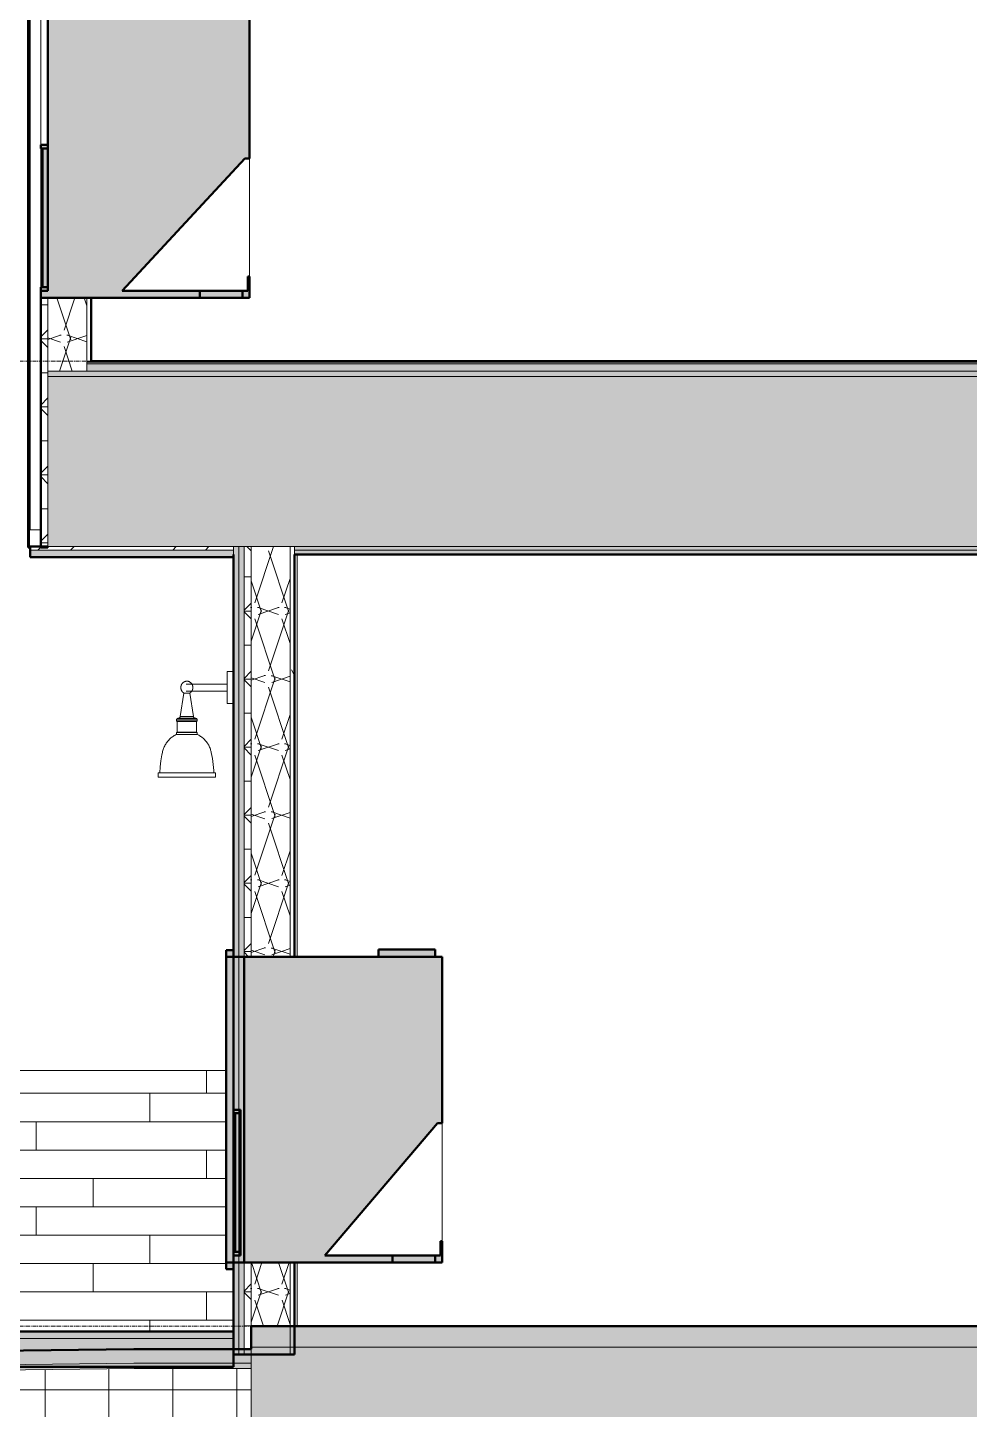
# Model space of a CAD drawing. Header units: inches. Extents: x 9661 to 15313, y -337 to 660.
# Drawn here: x 9980.1 to 10112.8, y -11.7 to 183 of the extents above; entities that cross this region are included whole.
import ezdxf

# ---------------------------------------------------------------- set-up
doc = ezdxf.new("R2010")
doc.units = ezdxf.units.IN
doc.header["$MEASUREMENT"] = 0
doc.linetypes.add('Grid Line 1_2_', pattern=[0.875, 0.5, -0.125, 0.125, -0.125])
for name, color, linetype, lineweight in [('0-1', 7, 'Continuous', 5), ('A-CLNG', 13, 'Continuous', 13), ('A-CLNG-2', 254, 'Continuous', 13), ('A-CLNG-3', 13, 'Continuous', 50), ('A-CLNG-PATT-1', 13, 'Continuous', 9), ('A-FLOR-2', 8, 'Continuous', 5), ('A-FLOR-3', 251, 'Continuous', 5), ('A-FLOR-5', 192, 'Continuous', 50), ('A-FLOR-LEVL-1', 51, 'Grid Line 1_2_', 9), ('A-FLOR-MCUT', 51, 'Continuous', 13), ('A-FLOR-PATT-1', 8, 'Continuous', 9), ('A-GENM-1', 55, 'Continuous', 9), ('A-GENM-3', 253, 'Continuous', 9), ('A-GENM-4', 5, 'Continuous', 50), ('A-GENM-5', 90, 'Continuous', 9), ('A-GENM-6', 9, 'Continuous', 9), ('A-GLAZ-1', 135, 'Continuous', 13), ('A-GLAZ-2', 151, 'Continuous', 9), ('A-GLAZ-3', 151, 'Continuous', 50), ('A-WALL', 113, 'Continuous', 13), ('A-WALL-2', 135, 'Continuous', 13), ('A-WALL-4', 8, 'Continuous', 5), ('A-WALL-5', 254, 'Continuous', 13), ('A-WALL-8', 113, 'Continuous', 50), ('A-WALL-PATT-4', 55, 'Continuous', 9), ('A-WALL-PATT-5', 111, 'Continuous', 9), ('E-LITE-EQPM-1', 55, 'Continuous', 9), ('I-WALL-2', 135, 'Continuous', 13)]:
    doc.layers.add(name, color=color, linetype=linetype, lineweight=lineweight)
pattern_1 = [(0, (11008.554, 72), (30.72, 7.68), [1.267, -21.773, 1.267, -21.773, -122.88]), (0, (11008.554, 72), (30.72, 7.68), [-46.08, 1.267, -44.813, 1.267, -21.773, -53.76]), (0, (11008.554, 72), (30.72, 7.68), [-115.2, 1.267, -14.093, 1.267, -37.133]), (120, (11020.074, 75.84), (-22.011075, 22.7643), [1.267, -21.773, 1.267, -21.773, -122.88]), (120, (11020.074, 75.84), (-22.011075, 22.7643), [-46.08, 1.267, -44.813, 1.267, -21.773, -53.76]), (120, (11020.074, 75.84), (-22.011075, 22.7643), [-115.2, 1.267, -14.093, 1.267, -37.133]), (240, (11023.914, 91.2), (-8.708925, -30.4443), [1.267, -21.773, 1.267, -21.773, -122.88]), (240, (11023.914, 91.2), (-8.708925, -30.4443), [-46.08, 1.267, -44.813, 1.267, -21.773, -53.76]), (240, (11023.914, 91.2), (-8.708925, -30.4443), [-115.2, 1.267, -14.093, 1.267, -37.133])]
pattern_2 = [(0, (11008.554, 72), (15.36, 3.84), [1.267, -10.253, 1.267, -10.253, -61.44]), (0, (11008.554, 72), (15.36, 3.84), [-23.04, 1.267, -21.773, 1.267, -10.253, -26.88]), (0, (11008.554, 72), (15.36, 3.84), [-57.6, 1.267, -6.413, 1.267, -17.933]), (120, (11014.314, 73.92), (-11.005538, 11.38215), [1.267, -10.253, 1.267, -10.253, -61.44]), (120, (11014.314, 73.92), (-11.005538, 11.38215), [-23.04, 1.267, -21.773, 1.267, -10.253, -26.88]), (120, (11014.314, 73.92), (-11.005538, 11.38215), [-57.6, 1.267, -6.413, 1.267, -17.933]), (240, (11016.234, 81.6), (-4.354462, -15.22215), [1.267, -10.253, 1.267, -10.253, -61.44]), (240, (11016.234, 81.6), (-4.354462, -15.22215), [-23.04, 1.267, -21.773, 1.267, -10.253, -26.88]), (240, (11016.234, 81.6), (-4.354462, -15.22215), [-57.6, 1.267, -6.413, 1.267, -17.933])]
pattern_3 = [(0, (11008.554, 72), (0, 4.798), []), (315, (11008.554, 72), (4.798427, 0), [6.786, -6.786]), (45, (11008.554, 72), (4.798427, 0), [6.786, -6.786])]
pattern_4 = [(161.57, (11009.034, 72.48), (-3.8399538, -1.54e-05), [0, -27.322, 3.034, 0]), (18.43, (11008.074, 72.48), (-3.8399538, 1.54e-05), [0, -27.322, 3.034, 0]), (108.43, (11009.034, 72.48), (1.919622, -9.6005246), [9.106, -21.25]), (71.57, (11008.074, 72.48), (1.919622, 9.6005246), [9.106, -21.25])]

# ---------------------------------------------------------------- blocks, each defined once
blk = doc.blocks.new('CTR - 1st Phase - Common Walls_rvt-1-BUILDING SECTION - EAST_WEST - LOOKING SOUTH2')
at = {"layer": 'I-WALL-2'}
for p, q in [((10018.09, 108.75), (10018.09, 52.06)), ((10018.09, 8.94), (10018.09, 0))]:
    blk.add_line(p, q, dxfattribs=at)
blk = doc.blocks.new('Perforated Panel at Magic-Pak - hvac panel - 2nd floor-2505078-BUILDING SECTION - EAST_WEST - LOOKING SOUTH2')
at = {"layer": 'A-GLAZ-2'}
h = blk.add_hatch(dxfattribs=at)
h.set_pattern_fill('FP_8', color=256, style=0, pattern_type=2)
h.set_pattern_definition([(135, (11008.554, 72), (-4.24264, -4.24264), [])])
h.paths.add_polyline_path([(9980.19, 109.75), (9980.25, 109.75), (9980.25, 229.75), (9980.19, 229.72), (9980.19, 109.87)], flags=0)
at = {"layer": 'A-GLAZ-3'}
for p, q in [((9980.19, 229.75), (9980.19, 109.75)), ((9980.25, 229.75), (9980.19, 229.75)), ((9980.25, 109.75), (9980.25, 229.75)), ((9980.19, 109.75), (9980.25, 109.75))]:
    blk.add_line(p, q, dxfattribs=at)
blk = doc.blocks.new('VISA-OW2400-02-SASS - OW2400-L30K-MVOLT-2031435-BUILDING SECTION - EAST_WEST - LOOKING SOUTH2')
at = {"layer": 'E-LITE-EQPM-1'}
for p, q in [((10009.02, 92.25), (10008.22, 92.25)), ((10008.22, 90), (10008.22, 92.25)), ((10009.02, 92.25), (10009.02, 90)), ((10008.22, 90.5), (10002.46, 90.5)), ((10008.22, 87.75), (10008.22, 90)), ((10009.02, 90), (10009.02, 87.75)), ((10002.11, 89.22), (10001.59, 85.93)), ((10002.96, 89.22), (10002.11, 89.22)), ((10002.46, 89.5), (10008.22, 89.5)), ((10003.48, 85.93), (10002.96, 89.22)), ((10008.22, 87.75), (10009.02, 87.75)), ((10003.48, 85.93), (10001.59, 85.93)), ((10001.08, 85.54), (10001.08, 85.29)), ((10003.98, 85.54), (10001.08, 85.54)), ((10001.08, 85.29), (10001.15, 85.22)), ((10003.98, 85.29), (10001.08, 85.29)), ((10001.15, 85.22), (10001.15, 83.72)), ((10003.91, 85.22), (10001.15, 85.22)), ((10001.36, 85.7), (10001.59, 85.7)), ((10003.7, 85.7), (10001.36, 85.7)), ((10003.36, 85.7), (10003.7, 85.7)), ((10003.91, 85.22), (10003.98, 85.29)), ((10003.91, 83.72), (10003.91, 85.22)), ((10003.98, 85.29), (10003.98, 85.54)), ((10001.15, 83.72), (10001.08, 83.66)), ((10001.08, 83.66), (10001.08, 83.41)), ((10003.98, 83.66), (10001.08, 83.66)), ((10003.98, 83.41), (10001.08, 83.41)), ((10003.91, 83.72), (10001.15, 83.72)), ((10003.98, 83.66), (10003.91, 83.72)), ((10003.98, 83.41), (10003.98, 83.66)), ((9998.48, 77.98), (9998.48, 77.38)), ((9998.48, 77.98), (10006.59, 77.98)), ((10006.59, 77.38), (10006.59, 77.98)), ((10006.59, 77.38), (9998.48, 77.38))]:
    blk.add_line(p, q, dxfattribs=at)
at = {"layer": 'E-LITE-EQPM-1', "flags": 128}
for points in [[(10002.11, 89.22), (10002.08, 89.24), (10002.05, 89.26), (10002.02, 89.29), (10001.99, 89.31), (10001.96, 89.34), (10001.94, 89.36), (10001.91, 89.39), (10001.89, 89.42), (10001.87, 89.45), (10001.85, 89.48), (10001.82, 89.51), (10001.81, 89.54), (10001.79, 89.57), (10001.77, 89.6), (10001.76, 89.64), (10001.74, 89.67), (10001.73, 89.71), (10001.72, 89.74), (10001.71, 89.78), (10001.7, 89.81), (10001.69, 89.85), (10001.69, 89.89), (10001.68, 89.92), (10001.68, 89.96), (10001.68, 90), (10001.68, 90.03), (10001.68, 90.07), (10001.69, 90.11), (10001.69, 90.14), (10001.7, 90.18), (10001.71, 90.22), (10001.72, 90.25), (10001.73, 90.29), (10001.74, 90.32), (10001.75, 90.36), (10001.77, 90.39), (10001.78, 90.42), (10001.8, 90.46), (10001.82, 90.49), (10001.84, 90.52), (10001.86, 90.55), (10001.88, 90.58), (10001.91, 90.61), (10001.93, 90.63), (10001.96, 90.66), (10001.98, 90.68), (10002.01, 90.71), (10002.04, 90.73), (10002.07, 90.75), (10002.1, 90.77), (10002.13, 90.79), (10002.16, 90.81), (10002.2, 90.83), (10002.23, 90.84), (10002.26, 90.86), (10002.3, 90.87), (10002.33, 90.88), (10002.37, 90.89), (10002.41, 90.9), (10002.44, 90.91), (10002.48, 90.91), (10002.51, 90.92), (10002.53, 90.92)], [(10002.53, 90.92), (10002.57, 90.92), (10002.61, 90.91), (10002.64, 90.91), (10002.68, 90.9), (10002.71, 90.89), (10002.75, 90.88), (10002.78, 90.87), (10002.82, 90.85), (10002.85, 90.84), (10002.89, 90.82), (10002.92, 90.8), (10002.95, 90.78), (10002.98, 90.76), (10003.01, 90.74), (10003.04, 90.72), (10003.07, 90.7), (10003.1, 90.67), (10003.12, 90.65), (10003.15, 90.62), (10003.17, 90.59), (10003.19, 90.56), (10003.22, 90.53), (10003.24, 90.5), (10003.26, 90.47), (10003.27, 90.44), (10003.29, 90.41), (10003.31, 90.37), (10003.32, 90.34), (10003.33, 90.3), (10003.34, 90.27), (10003.35, 90.23), (10003.36, 90.2), (10003.37, 90.16), (10003.38, 90.12), (10003.38, 90.09), (10003.38, 90.05), (10003.38, 90.01), (10003.38, 89.98), (10003.38, 89.94), (10003.38, 89.9), (10003.37, 89.87), (10003.37, 89.83), (10003.36, 89.79), (10003.35, 89.76), (10003.34, 89.72), (10003.33, 89.69), (10003.32, 89.65), (10003.3, 89.62), (10003.29, 89.59), (10003.27, 89.55), (10003.25, 89.52), (10003.23, 89.49), (10003.21, 89.46), (10003.19, 89.43), (10003.16, 89.4), (10003.14, 89.38)], [(10003.14, 89.38), (10003.11, 89.35), (10003.09, 89.32), (10003.06, 89.3), (10003.03, 89.28), (10003, 89.25), (10002.97, 89.23), (10002.96, 89.22)], [(10001.36, 85.7), (10001.37, 85.7), (10001.38, 85.7), (10001.39, 85.7), (10001.4, 85.71), (10001.41, 85.71), (10001.42, 85.71), (10001.42, 85.71), (10001.43, 85.71), (10001.44, 85.72), (10001.45, 85.72), (10001.46, 85.72), (10001.47, 85.73), (10001.47, 85.73), (10001.48, 85.74), (10001.49, 85.74), (10001.5, 85.75), (10001.5, 85.75), (10001.51, 85.76), (10001.52, 85.76), (10001.52, 85.77), (10001.53, 85.78), (10001.54, 85.78), (10001.54, 85.79), (10001.55, 85.8), (10001.55, 85.81), (10001.56, 85.81), (10001.56, 85.82), (10001.56, 85.83), (10001.57, 85.84), (10001.57, 85.85), (10001.58, 85.85), (10001.58, 85.86), (10001.58, 85.87), (10001.58, 85.88), (10001.58, 85.89), (10001.59, 85.9), (10001.59, 85.91), (10001.59, 85.92), (10001.59, 85.93), (10001.59, 85.93)], [(10003.48, 85.93), (10003.48, 85.92), (10003.48, 85.91), (10003.48, 85.9), (10003.48, 85.89), (10003.48, 85.88), (10003.48, 85.87), (10003.49, 85.87), (10003.49, 85.86), (10003.49, 85.85), (10003.5, 85.84), (10003.5, 85.83), (10003.5, 85.82), (10003.51, 85.82), (10003.51, 85.81), (10003.52, 85.8), (10003.52, 85.79), (10003.53, 85.79), (10003.53, 85.78), (10003.54, 85.77), (10003.55, 85.77), (10003.55, 85.76), (10003.56, 85.75), (10003.57, 85.75), (10003.57, 85.74), (10003.58, 85.74), (10003.59, 85.73), (10003.6, 85.73), (10003.61, 85.72), (10003.61, 85.72), (10003.62, 85.72), (10003.63, 85.71), (10003.64, 85.71), (10003.65, 85.71), (10003.66, 85.71), (10003.66, 85.71), (10003.67, 85.7), (10003.68, 85.7), (10003.69, 85.7), (10003.7, 85.7), (10003.7, 85.7)], [(10001.08, 85.54), (10001.1, 85.56), (10001.11, 85.57), (10001.12, 85.58), (10001.13, 85.59), (10001.15, 85.61), (10001.16, 85.62), (10001.18, 85.63), (10001.19, 85.64), (10001.21, 85.65), (10001.22, 85.66), (10001.24, 85.66), (10001.26, 85.67), (10001.27, 85.68), (10001.29, 85.68), (10001.31, 85.69), (10001.32, 85.69), (10001.34, 85.7), (10001.36, 85.7), (10001.36, 85.7)], [(10003.7, 85.7), (10003.72, 85.7), (10003.74, 85.69), (10003.76, 85.69), (10003.77, 85.68), (10003.79, 85.68), (10003.81, 85.67), (10003.82, 85.66), (10003.84, 85.66), (10003.86, 85.65), (10003.87, 85.64), (10003.89, 85.63), (10003.9, 85.62), (10003.92, 85.61), (10003.93, 85.59), (10003.94, 85.58), (10003.96, 85.57), (10003.97, 85.56), (10003.98, 85.54), (10003.98, 85.54)], [(9999.08, 80.85), (9999.11, 80.99), (9999.15, 81.12), (9999.19, 81.26), (9999.24, 81.4), (9999.29, 81.53), (9999.35, 81.66), (9999.41, 81.79), (9999.47, 81.91), (9999.55, 82.04), (9999.62, 82.16), (9999.71, 82.28), (9999.79, 82.39), (9999.88, 82.5), (9999.98, 82.61), (10000.08, 82.71), (10000.18, 82.81), (10000.29, 82.9), (10000.4, 82.99), (10000.52, 83.08), (10000.64, 83.16), (10000.76, 83.23), (10000.88, 83.3), (10001.01, 83.37), (10001.08, 83.41)], [(10003.98, 83.41), (10004.11, 83.34), (10004.24, 83.28), (10004.36, 83.2), (10004.48, 83.12), (10004.6, 83.04), (10004.71, 82.95), (10004.82, 82.86), (10004.92, 82.77), (10005.03, 82.67), (10005.12, 82.56), (10005.22, 82.45), (10005.31, 82.34), (10005.39, 82.23), (10005.47, 82.11), (10005.55, 81.99), (10005.62, 81.86), (10005.68, 81.74), (10005.74, 81.61), (10005.8, 81.47), (10005.85, 81.34), (10005.89, 81.2), (10005.93, 81.07), (10005.97, 80.93), (10005.98, 80.85)], [(9998.73, 77.98), (9998.79, 78.83), (9998.89, 79.68), (9999.02, 80.52), (9999.08, 80.85)], [(10005.98, 80.85), (10006.13, 80), (10006.24, 79.16), (10006.32, 78.3), (10006.34, 77.98)]]:
    blk.add_lwpolyline(points, dxfattribs=at)
blk = doc.blocks.new('V-Series_EWC4_SPVU_RFA_2015 - 2ND AND 3RD FLOOR-2226480-BUILDING SECTION - EAST_WEST - LOOKING SOUTH2')
at = {"layer": 'A-GENM-3'}
for points in [[(10010.38, 188.06), (10010.38, 189.06), (10002.38, 189.06), (10002.38, 188.06)], [(9992.38, 144.94), (10011.38, 144.94), (10011.38, 147.94), (10011.13, 147.94), (10011.13, 145.94), (9993.4, 145.94), (10010.72, 164.6), (10011.38, 164.6), (10011.38, 188.06), (9981.94, 188.06), (9981.94, 187.56), (9982.94, 187.56), (9982.94, 145.94), (9981.94, 145.94), (9981.94, 144.94), (9989.06, 144.94)], [(9982.19, 146.44), (9982.94, 146.44), (9982.94, 166), (9982.19, 166), (9982.19, 149.73)]]:
    blk.add_hatch(color=256, dxfattribs=at).paths.add_polyline_path(points, flags=0)
h = blk.add_hatch(color=256, dxfattribs=at)
h.paths.add_polyline_path([(9981.94, 145.94), (9982.94, 145.94), (9982.93, 146.44), (9981.94, 146.44)], flags=0)
h.paths.add_polyline_path([(9982.19, 166), (9982.94, 166), (9982.94, 166.5), (9981.94, 166.5), (9981.94, 166)], flags=0)
at = {"layer": 'A-GENM-1'}
for p, q in [((9981.94, 166.5), (9981.94, 187.56)), ((9981.94, 146.44), (9981.94, 166)), ((10011.38, 164.6), (10011.38, 147.94))]:
    blk.add_line(p, q, dxfattribs=at)
at = {"layer": 'A-GENM-4'}
for p, q in [((10010.38, 189.06), (10002.38, 189.06)), ((10002.38, 189.06), (10002.38, 188.06)), ((10010.38, 188.06), (10010.38, 189.06)), ((9981.94, 188.06), (9981.94, 187.56)), ((10011.38, 188.06), (9981.94, 188.06)), ((9981.94, 187.56), (9982.94, 187.56)), ((9982.94, 187.56), (9982.94, 145.94)), ((10002.38, 188.06), (10010.38, 188.06)), ((10011.38, 164.6), (10011.38, 188.06)), ((9982.94, 166.5), (9981.94, 166.5)), ((9981.94, 166.5), (9981.94, 166)), ((9981.94, 166), (9982.94, 166)), ((9982.94, 166), (9982.19, 166)), ((9982.19, 166), (9982.19, 146.44)), ((9982.94, 166), (9982.94, 166.5)), ((9982.94, 146.44), (9982.94, 166)), ((9993.4, 145.94), (10010.72, 164.6)), ((10010.72, 164.6), (10011.38, 164.6)), ((9982.94, 146.44), (9981.94, 146.44)), ((9981.94, 146.44), (9981.94, 145.94)), ((9982.19, 146.44), (9982.94, 146.44)), ((9982.94, 145.94), (9982.94, 146.44)), ((10011.38, 147.94), (10011.13, 147.94)), ((10011.13, 147.94), (10011.13, 145.94)), ((10011.38, 144.94), (10011.38, 147.94)), ((9981.94, 145.94), (9982.94, 145.94)), ((9982.94, 145.94), (9981.94, 145.94)), ((9981.94, 145.94), (9981.94, 144.94)), ((9981.94, 144.94), (10011.38, 144.94)), ((10011.13, 145.94), (9993.4, 145.94)), ((10010.38, 145.94), (10004.38, 145.94)), ((10004.38, 145.94), (10004.38, 144.94)), ((10004.38, 144.94), (10010.38, 144.94)), ((10010.38, 144.94), (10010.38, 145.94))]:
    blk.add_line(p, q, dxfattribs=at)
blk = doc.blocks.new('V-Series_EWC4_SPVU_RFA_2015 - 1ST FLOOR-V32-BUILDING SECTION - EAST_WEST - LOOKING SOUTH2')
at = {"layer": 'A-GENM-3'}
for points in [[(10037.53, 52.06), (10037.53, 53.06), (10029.53, 53.06), (10029.53, 52.06), (10035.43, 52.06)], [(10038.53, 8.94), (10038.53, 11.94), (10038.28, 11.94), (10038.28, 9.94), (10021.98, 9.94), (10037.87, 28.6), (10038.53, 28.6), (10038.53, 52.06), (10009.09, 52.06), (10010.09, 30.5), (10010.09, 9.94), (10010.59, 9.94), (10010.59, 8.94), (10038.28, 8.94)]]:
    blk.add_hatch(color=256, dxfattribs=at).paths.add_polyline_path(points, flags=0)
at = {"layer": 'A-GENM-5'}
blk.add_hatch(color=256, dxfattribs=at).paths.add_polyline_path([(10008.09, 8.94), (10009.09, 8.94), (10009.09, 52.06), (10008.09, 52.06), (10008.09, 16.59)], flags=0)
at = {"layer": 'A-GENM-6'}
h = blk.add_hatch(color=256, dxfattribs=at)
h.paths.add_polyline_path([(10009.09, 8), (10009.09, 8.94), (10008.09, 8.94), (10008.09, 8), (10008.15, 8)], flags=0)
h.paths.add_polyline_path([(10008.09, 52.06), (10009.09, 52.06), (10009.05, 53), (10008.09, 53)], flags=0)
at = {"layer": 'A-GENM-1'}
blk.add_line((10038.53, 28.6), (10038.53, 11.94), dxfattribs=at)
at = {"layer": 'A-GENM-4'}
for p, q in [((10008.09, 53), (10008.09, 52.06)), ((10009.09, 53), (10008.09, 53)), ((10009.09, 52.06), (10009.09, 53)), ((10037.53, 53.06), (10029.53, 53.06)), ((10029.53, 53.06), (10029.53, 52.06)), ((10037.53, 52.06), (10037.53, 53.06)), ((10008.09, 52.06), (10008.09, 8.94)), ((10009.09, 52.06), (10008.09, 52.06)), ((10008.09, 52.06), (10009.09, 52.06)), ((10009.09, 8.94), (10009.09, 52.06)), ((10009.09, 52.06), (10009.09, 30.5)), ((10038.53, 52.06), (10009.09, 52.06)), ((10029.53, 52.06), (10037.53, 52.06)), ((10038.53, 28.6), (10038.53, 52.06)), ((10010.09, 30.5), (10009.09, 30.5)), ((10009.09, 30.5), (10009.09, 30)), ((10009.09, 30.5), (10010.09, 30.5)), ((10009.09, 30), (10010.09, 30)), ((10010.09, 30), (10009.34, 30)), ((10009.34, 30), (10009.34, 10.44)), ((10010.09, 30), (10010.09, 30.5)), ((10010.09, 30.5), (10010.09, 9.94)), ((10010.09, 10.44), (10010.09, 30)), ((10021.98, 9.94), (10037.87, 28.6)), ((10037.87, 28.6), (10038.53, 28.6)), ((10038.53, 11.94), (10038.28, 11.94)), ((10038.28, 11.94), (10038.28, 9.94)), ((10038.53, 8.94), (10038.53, 11.94)), ((10010.09, 10.44), (10009.09, 10.44)), ((10009.09, 10.44), (10009.09, 9.94)), ((10009.09, 9.94), (10010.09, 9.94)), ((10010.09, 9.94), (10009.09, 9.94)), ((10009.09, 9.94), (10009.09, 8.94)), ((10009.34, 10.44), (10010.09, 10.44)), ((10010.09, 9.94), (10010.09, 10.44)), ((10038.28, 9.94), (10021.98, 9.94)), ((10037.53, 9.94), (10031.53, 9.94)), ((10031.53, 9.94), (10031.53, 8.94)), ((10037.53, 8.94), (10037.53, 9.94)), ((10008.09, 8.94), (10009.09, 8.94)), ((10008.09, 8.94), (10008.09, 8)), ((10009.09, 8.94), (10008.09, 8.94)), ((10008.09, 8), (10009.09, 8)), ((10009.09, 8), (10009.09, 8.94)), ((10009.09, 8.94), (10038.53, 8.94)), ((10031.53, 8.94), (10037.53, 8.94))]:
    blk.add_line(p, q, dxfattribs=at)

msp = doc.modelspace()

# ---------------------------------------------------------------- hatches: boundary and pattern name
at = {"layer": 'A-CLNG-2'}
h = msp.add_hatch(color=256, dxfattribs=at)
h.paths.add_polyline_path([(12115.84, 108.37), (12118.34, 108.37), (12118.34, 109.37), (12089.69, 109.37), (12089.69, 108.37), (12112.92, 108.37)], flags=0)
h.paths.add_polyline_path([(10009.09, 108.37), (10009.09, 109.37), (9980.44, 109.37), (9980.44, 108.37), (9992.38, 108.37)], flags=0)
h.paths.add_polyline_path([(11250.14, 108.37), (11276.29, 108.37), (11276.29, 109.37), (11247.64, 109.37), (11247.64, 108.37), (11248.1, 108.37)], flags=0)
h.paths.add_polyline_path([(10822.49, 108.37), (10851.14, 108.37), (10851.14, 109.37), (10822.49, 109.37), (10822.49, 108.75)], flags=0)
at = {"layer": 'A-CLNG-PATT-1'}
h = msp.add_hatch(dxfattribs=at)
h.set_pattern_fill('FP_25', color=256, style=0, pattern_type=2)
h.set_pattern_definition([(45, (11008.554, 72), (-9.50352, 9.50352), []), (45, (11008.554, 86.4), (-9.50352, 9.50352), [])])
h.paths.add_polyline_path([(12102.16, 109.37), (12118.34, 109.37), (12118.33, 109.87), (12116.84, 109.87), (12116.81, 109.75), (12115.84, 109.87), (12089.69, 109.87), (12089.69, 109.37)], flags=0)
h.paths.add_polyline_path([(11248.22, 109.37), (11276.29, 109.37), (11276.29, 109.87), (11250.14, 109.87), (11249.14, 109.75), (11249.14, 109.87), (11247.64, 109.87), (11247.64, 109.37)], flags=0)
h.paths.add_polyline_path([(10831.98, 109.37), (10851.14, 109.37), (10851.13, 109.87), (10822.49, 109.87), (10822.49, 109.37)], flags=0)
h.paths.add_polyline_path([(9992.38, 109.37), (10009.09, 109.37), (10009.09, 109.87), (9982.94, 109.87), (9981.94, 109.75), (9981.94, 109.87), (9980.44, 109.87), (9980.44, 109.37), (9982.94, 109.37)], flags=0)
at = {"layer": 'A-FLOR-2'}
h = msp.add_hatch(color=256, dxfattribs=at)
h.paths.add_polyline_path([(11742.24, 135.62), (12110.34, 135.62), (12110.34, 135.87), (11737.24, 135.87), (11737.24, 135.62), (11742.05, 135.62)], flags=0)
h.paths.add_polyline_path([(11284.08, 135.62), (11646.74, 135.62), (11646.74, 135.87), (11255.64, 135.87), (11255.64, 135.62), (11262.55, 135.62)], flags=0)
h.paths.add_polyline_path([(10642.19, 135.62), (10843.14, 135.62), (10843.14, 135.87), (10450.69, 135.87), (10450.69, 135.62), (10638.23, 135.62)], flags=0)
h.paths.add_polyline_path([(10354.09, 135.62), (10361.54, 135.62), (10361.54, 135.87), (9988.44, 135.87), (9988.44, 135.62), (10354.08, 135.62)], flags=0)
h = msp.add_hatch(color=256, dxfattribs=at)
h.paths.add_polyline_path([(11169.98, -1.75), (11276.29, -1.75), (11276.29, -0.75), (11049.29, -0.75), (11049.29, -1.75), (11164.59, -1.75)], flags=0)
h.paths.add_polyline_path([(10853.51, -1.75), (10934.19, -1.75), (10934.19, -0.75), (10822.49, -0.75), (10822.49, -1.75), (10835.05, -1.75)], flags=0)
h.paths.add_polyline_path([(9933.17, -1.75), (10009.09, -1.75), (10009.09, -0.75), (9891.19, -0.75), (9891.19, -1.75), (9927.79, -1.75)], flags=0)
at = {"layer": 'A-FLOR-3'}
h = msp.add_hatch(color=256, dxfattribs=at)
h.paths.add_polyline_path([(11929.93, 109.37), (12081.06, 109.37), (12081.06, 109.87), (11737.24, 109.87), (11737.24, 109.37), (11842.99, 109.37)], flags=0)
h.paths.add_polyline_path([(11322.28, 109.37), (11470.04, 109.37), (11470.04, 109.87), (11284.91, 109.87), (11284.91, 109.37), (11321.68, 109.37)], flags=0)
h.paths.add_polyline_path([(11629.38, 109.37), (11646.74, 109.37), (11646.74, 109.87), (11473.54, 109.87), (11473.54, 109.37), (11628.53, 109.37)], flags=0)
h.paths.add_polyline_path([(10638.23, 109.37), (10813.86, 109.37), (10813.86, 109.87), (10457.54, 109.87), (10457.54, 109.37), (10595.17, 109.37)], flags=0)
h.paths.add_polyline_path([(10450.83, 109.37), (10452.04, 109.37), (10452.04, 109.87), (10450.69, 109.87), (10450.69, 109.37), (10450.79, 109.37)], flags=0)
h.paths.add_polyline_path([(10361.54, 109.37), (10361.54, 109.87), (10017.71, 109.87), (10017.71, 109.37), (10336.83, 109.37)], flags=0)
at = {"layer": 'A-FLOR-PATT-1'}
h = msp.add_hatch(dxfattribs=at)
h.set_pattern_fill('FP_3', color=256, style=0, pattern_type=2)
h.set_pattern_definition(pattern_3)
h.paths.add_polyline_path([(12115.84, 133.87), (12115.84, 134.62), (11737.24, 134.62), (11737.24, 133.87), (12112.92, 133.87)], flags=0)
h.paths.add_polyline_path([(11327.13, 133.87), (11646.74, 133.87), (11646.74, 134.62), (11250.14, 134.62), (11250.14, 133.87), (11284.08, 133.87)], flags=0)
h.paths.add_polyline_path([(10458.95, 133.87), (10848.64, 133.87), (10848.61, 134.62), (10450.69, 134.62), (10450.69, 133.87), (10458.79, 133.87)], flags=0)
h.paths.add_polyline_path([(10293.77, 133.87), (10361.54, 133.87), (10361.54, 134.62), (9982.94, 134.62), (9982.94, 133.87), (10207.66, 133.87)], flags=0)
h = msp.add_hatch(dxfattribs=at)
h.set_pattern_fill('FP_2', color=256, style=0, pattern_type=2)
h.set_pattern_definition(pattern_2)
h.paths.add_polyline_path([(11742.69, 134.62), (12110.34, 134.62), (12110.34, 135.62), (11737.24, 135.62), (11737.24, 134.62)], flags=0)
h.paths.add_polyline_path([(11434.99, 134.62), (11646.74, 134.62), (11646.74, 135.62), (11255.64, 135.62), (11255.64, 134.62), (11413.25, 134.62)], flags=0)
h.paths.add_polyline_path([(10476.79, 134.62), (10843.14, 134.62), (10843.14, 135.62), (10450.69, 135.62), (10450.69, 134.62), (10470.04, 134.62)], flags=0)
h.paths.add_polyline_path([(10354.79, 134.62), (10361.54, 134.62), (10361.54, 135.62), (9988.44, 135.62), (9988.44, 134.62), (10350.34, 134.62)], flags=0)
h = msp.add_hatch(dxfattribs=at)
h.set_pattern_fill('FP_4', color=256, style=0, pattern_type=2)
h.set_pattern_definition(pattern_4)
h.paths.add_polyline_path([(12115.84, 109.87), (12115.84, 133.87), (11737.24, 133.87), (11737.24, 109.87), (12112.92, 109.87)], flags=0)
h.paths.add_polyline_path([(11585.47, 109.87), (11646.74, 109.87), (11646.74, 133.87), (11250.14, 133.87), (11250.14, 109.87), (11542.99, 109.87)], flags=0)
h.paths.add_polyline_path([(10848.64, 109.87), (10848.64, 133.87), (10450.69, 133.87), (10450.69, 109.87), (10848.21, 109.87)], flags=0)
h.paths.add_polyline_path([(10009.84, 109.87), (10361.54, 109.87), (10361.54, 133.87), (9982.94, 133.87), (9982.94, 109.87), (10009.09, 109.87)], flags=0)
h = msp.add_hatch(dxfattribs=at)
h.set_pattern_fill('FP_1', color=256, style=0, pattern_type=2)
h.set_pattern_definition(pattern_1)
h.paths.add_polyline_path([(12059.1, 108.75), (12081.06, 108.75), (12081.06, 109.37), (11737.24, 109.37), (11737.24, 108.75), (12016.04, 108.75)], flags=0)
h.paths.add_polyline_path([(11473.54, 108.75), (11646.74, 108.75), (11646.74, 109.37), (11473.54, 109.37), (11473.54, 109.05)], flags=0)
h.paths.add_polyline_path([(11470.04, 108.75), (11470.04, 109.37), (11284.91, 109.37), (11284.91, 108.75), (11467.79, 108.75)], flags=0)
h.paths.add_polyline_path([(10552.11, 108.75), (10813.86, 108.75), (10813.83, 109.37), (10595.17, 109.37), (10457.54, 109.37), (10457.54, 108.75), (10509.06, 108.75)], flags=0)
h.paths.add_polyline_path([(10450.87, 108.75), (10452.04, 108.75), (10452.04, 109.37), (10450.69, 109.37), (10450.69, 108.75), (10450.79, 108.75)], flags=0)
h.paths.add_polyline_path([(10118.16, 108.75), (10361.54, 108.75), (10361.54, 109.37), (10017.71, 109.37), (10017.71, 108.75), (10035.43, 108.75)], flags=0)
h = msp.add_hatch(dxfattribs=at)
h.set_pattern_fill('FP_18', color=256, style=0, pattern_type=2)
h.set_pattern_definition([(216.87, (11014.952, 87.994), (47.980943, 31.987086), [7.997, -71.971]), (206.565, (11024.548, 83.196), (-15.993714, -15.994133), [17.881, -17.881]), (198.435, (11024.548, 75.199), (-31.98674, -15.99388), [10.115, -40.461])])
h.paths.add_polyline_path([(11062.58, -5.75), (11276.29, -5.75), (11276.29, -1.75), (11049.29, -1.75), (11049.29, -5.75)], flags=0)
h.paths.add_polyline_path([(10824.42, -5.75), (10934.19, -5.74), (10934.19, -1.75), (10822.49, -1.75), (10822.49, -5.75)], flags=0)
h.paths.add_polyline_path([(9964.61, -5.75), (10009.09, -5.75), (10009.09, -1.75), (9891.19, -1.75), (9891.19, -5.75), (9962.12, -5.75)], flags=0)
h = msp.add_hatch(dxfattribs=at)
h.set_pattern_fill('FP_2', color=256, style=0, pattern_type=2)
h.set_pattern_definition(pattern_2)
h.paths.add_polyline_path([(11509.19, -3), (12087.19, -3), (12087.19, 0), (11278.79, 0), (11278.79, -3), (11499.36, -3)], flags=0)
h.paths.add_polyline_path([(10450.79, -3), (10819.99, -3), (10819.99, 0), (10011.59, 0), (10011.59, -3), (10422.94, -3)], flags=0)
h = msp.add_hatch(dxfattribs=at)
h.set_pattern_fill('FP_9', color=256, style=0, pattern_type=2)
h.set_pattern_definition([(0, (11008.554, 72), (24, 24), [24, -24]), (0, (11008.554, 81), (24, 24), [24, -24]), (0, (11008.554, 90), (24, 24), [24, -24]), (90, (11011.554, 93), (-24, 24), [24, -24]), (90, (11020.554, 93), (-24, 24), [24, -24]), (90, (11029.554, 93), (-24, 24), [24, -24])])
h.paths.add_polyline_path([(11135.95, -7.74), (11135.97, -7.74), (11250.17, -5.75), (11135.95, -5.75), (11135.95, -6)], flags=0)
h.paths.add_polyline_path([(10986.68, -7.74), (11135.95, -7.74), (11135.95, -5.75), (10963.21, -5.74), (10934.19, -5.24), (10934.19, -5.75), (10848.69, -5.75), (10963.23, -7.74), (10982.68, -7.74)], flags=0)
h.paths.add_polyline_path([(9891.19, -6.49), (9953.1, -5.75), (9891.19, -5.75), (9891.19, -6)], flags=0)
h.paths.add_polyline_path([(11276.29, -5.29), (11278.79, -5.25), (11278.79, -3.25), (11276.29, -3.29), (11276.29, -5.26)], flags=0)
h.paths.add_polyline_path([(10822.49, -5.29), (10822.49, -3.29), (10819.99, -3.27), (10819.99, -5.25), (10821.22, -5.27)], flags=0)
h.paths.add_polyline_path([(10009.09, -5.25), (10011.59, -5.25), (10011.59, -3.25), (10009.88, -3.25), (10009.84, -4), (10009.09, -4), (10009.09, -4.42)], flags=0)
h = msp.add_hatch(dxfattribs=at)
h.set_pattern_fill('FP_19', color=256, style=0, pattern_type=2)
h.set_pattern_definition([(50, (11008.554, 72), (27.5427, -2.4099), [2.88, -31.68]), (355, (11008.554, 72), (-5.32784, 28.8843), [2.304, -25.344]), (100.451, (11010.85, 71.8), (22.2153, 26.4739), [2.448, -26.924]), (46.184, (11008.554, 79.68), (40.9819, -6.3564), [4.32, -47.52]), (96.636, (11011.97, 79.15), (35.8907, 37.4062), [3.671, -40.386]), (351.184, (11008.554, 79.68), (35.891, 37.4062), [3.456, -38.016]), (21, (11012.394, 77.76), (22.92104, -15.46073), [2.88, -31.68]), (326, (11012.394, 77.76), (9.3435, 27.84574), [2.304, -25.344]), (71.451, (11014.304, 76.472), (32.2648, 12.3844), [2.448, -26.924]), (37.5, (11008.554, 72), (0.466855, 12.78271), [1.267, -23.77, 1.267, -24.461, -25.44]), (37.5, (11008.554, 72), (0.466855, 12.78271), [-50.765, 1.267, -24.173]), (7.5, (11008.554, 72), (10.10159, 15.14509), [1.267, -13.402, 1.267, -23.194, -9.696]), (7.5, (11008.554, 72), (10.10159, 15.14509), [-39.13, 1.267, -8.429]), (327.5, (10999.991, 72), (20.49916, -0.86578), [1.267, -8.333, 1.267, -28.685, -39.744]), (327.5, (10999.991, 72), (20.49916, -0.86578), [-39.552, 1.267, -38.477]), (317.5, (10996.151, 72), (22.39478, 3.8443), [1.267, -11.213, 1.267, -18.624, -28.224]), (317.5, (10996.151, 72), (22.39478, 3.8443), [-32.371, 1.267, -26.957])])
h.paths.add_polyline_path([(12016.04, -15), (12087.19, -15), (12087.19, -3), (11278.79, -3), (11278.79, -15), (11929.93, -15)], flags=0)
h.paths.add_polyline_path([(10705.1, -15), (10819.99, -15), (10819.99, -3), (10011.59, -3), (10011.59, -15), (10638.23, -15)], flags=0)
h = msp.add_hatch(dxfattribs=at)
h.set_pattern_fill('FP_3', color=256, style=0, pattern_type=2)
h.set_pattern_definition(pattern_3)
h.paths.add_polyline_path([(11062.58, -8.49), (11135.97, -8.49), (11278.79, -6), (11278.79, -5.25), (11276.29, -5.29), (11276.29, -5.75), (11250.17, -5.75), (11135.95, -7.74), (10963.21, -7.74), (10848.69, -5.75), (10822.49, -5.75), (10822.49, -5.29), (10819.99, -5.25), (10819.99, -6), (10963.23, -8.49), (11049.29, -8.49)], flags=0)
h.paths.add_polyline_path([(9891.19, -7.24), (9995.09, -6), (10011.59, -6), (10011.59, -5.25), (10009.09, -5.25), (10009.09, -5.75), (9953.1, -5.75), (9891.19, -6.49)], flags=0)
h = msp.add_hatch(dxfattribs=at)
h.set_pattern_fill('FP_16', color=256, style=0, pattern_type=2)
h.set_pattern_definition([(0, (11008.554, 72), (0, 9), []), (90, (11008.554, 72), (-9, 6e-16), [])])
h.paths.add_polyline_path([(11068.79, -16), (11278.79, -16), (11278.79, -6), (11135.97, -8.49), (10963.21, -8.49), (10819.99, -6), (10819.99, -16), (11062.58, -16)], flags=0)
h.paths.add_polyline_path([(9964.61, -16), (10011.59, -16), (10011.59, -6), (9992.38, -6.03), (9891.19, -7.24), (9891.19, -16), (9949.32, -16)], flags=0)
at = {"layer": 'A-WALL-4'}
h = msp.add_hatch(color=256, dxfattribs=at)
h.paths.add_polyline_path([(10009.84, -4), (10009.88, -3.25), (10010.59, -3.25), (10010.59, 9.94), (10010.09, 9.94), (10010.09, 30.5), (10009.84, 35.89), (10009.84, -3.25)], flags=0)
h.paths.add_polyline_path([(10010.09, 52.06), (10010.59, 52.06), (10010.59, 109.87), (10009.84, 109.87), (10009.84, 52.06)], flags=0)
at = {"layer": 'A-WALL-5'}
h = msp.add_hatch(color=256, dxfattribs=at)
h.paths.add_polyline_path([(10009.84, -4), (10009.84, 35.89), (10009.09, 52.06), (10009.09, -4)], flags=0)
h.paths.add_polyline_path([(10009.09, 52.06), (10009.84, 52.06), (10009.84, 109.87), (10009.09, 109.87), (10009.09, 60.97)], flags=0)
at = {"layer": 'A-WALL-PATT-4'}
h = msp.add_hatch(dxfattribs=at)
h.set_pattern_fill('FP_34', color=256, style=0, pattern_type=2)
h.set_pattern_definition([(0, (9941.314, 0.8), (0, 4), []), (90, (9941.314, 0.8), (-8, 8), [4, -28]), (90, (9957.314, 4.8), (-8, 8), [4, -28])])
h.paths.add_polyline_path([(9992.38, -0.75), (10009.09, -0.75), (10009.09, 8), (10008.09, 8), (10008.09, 36), (9943.44, 36), (9943.44, -0.75), (9949.32, -0.75)], flags=0)
at = {"layer": 'A-WALL-PATT-5'}
h = msp.add_hatch(dxfattribs=at)
h.set_pattern_fill('FP_3', color=256, style=0, pattern_type=2)
h.set_pattern_definition(pattern_3)
h.paths.add_polyline_path([(9981.94, 109.75), (9982.94, 109.87), (9982.94, 144.94), (9981.94, 144.94), (9981.94, 109.87)], flags=0)
h.paths.add_polyline_path([(9982.94, 188.06), (9982.94, 350.5), (9981.94, 350.5), (9981.94, 188.06)], flags=0)
h = msp.add_hatch(dxfattribs=at)
h.set_pattern_fill('FP_4', color=256, style=0, pattern_type=2)
h.set_pattern_definition(pattern_4)
h.paths.add_polyline_path([(9982.94, 134.62), (9988.44, 134.62), (9988.44, 144.94), (9982.94, 144.94), (9982.94, 135.62)], flags=0)
h.paths.add_polyline_path([(9988.44, 188.06), (9988.43, 241.87), (9982.94, 241.87), (9982.94, 188.06), (9984.35, 188.06)], flags=0)
h.paths.add_polyline_path([(9988.44, 266.62), (9988.44, 297.68), (9982.94, 319.56), (9982.96, 266.62)], flags=0)
h.paths.add_polyline_path([(9982.94, 319.56), (9988.44, 319.66), (9988.44, 350.5), (9982.94, 350.5), (9982.94, 320.06)], flags=0)
h = msp.add_hatch(dxfattribs=at)
h.set_pattern_fill('FP_1', color=256, style=0, pattern_type=2)
h.set_pattern_definition(pattern_1)
h.paths.add_polyline_path([(9988.44, 136), (9989.06, 136), (9989.06, 144.94), (9988.44, 144.94), (9988.44, 138.64)], flags=0)
h.paths.add_polyline_path([(9989.06, 188.06), (9989.06, 241.87), (9988.44, 241.83), (9988.44, 188.06)], flags=0)
h.paths.add_polyline_path([(9989.06, 268), (9989.06, 277.94), (9988.44, 277.94), (9988.44, 268)], flags=0)
h.paths.add_polyline_path([(9988.44, 319.66), (9989.06, 319.67), (9989.06, 350.5), (9988.44, 350.5), (9988.44, 320.06)], flags=0)
h = msp.add_hatch(dxfattribs=at)
h.set_pattern_fill('FP_3', color=256, style=0, pattern_type=2)
h.set_pattern_definition(pattern_3)
h.paths.add_polyline_path([(10011.59, -3.25), (10011.59, 8.94), (10010.59, 8.94), (10010.59, -3.25), (10011.53, -3.25)], flags=0)
h.paths.add_polyline_path([(10010.59, 52.06), (10011.59, 52.06), (10011.59, 109.87), (10010.59, 109.87), (10010.59, 60.97)], flags=0)
h = msp.add_hatch(dxfattribs=at)
h.set_pattern_fill('FP_4', color=256, style=0, pattern_type=2)
h.set_pattern_definition(pattern_4)
h.paths.add_polyline_path([(10011.59, 0), (10017.09, 0), (10017.09, 8.94), (10011.59, 8.94), (10011.59, 0.5)], flags=0)
h.paths.add_polyline_path([(10017.09, 52.06), (10017.09, 109.87), (10011.59, 109.87), (10011.59, 52.06)], flags=0)
h = msp.add_hatch(dxfattribs=at)
h.set_pattern_fill('FP_1', color=256, style=0, pattern_type=2)
h.set_pattern_definition(pattern_1)
h.paths.add_polyline_path([(10017.09, 0), (10017.71, 0), (10017.71, 8.94), (10017.09, 8.94), (10017.09, 0.5)], flags=0)
h.paths.add_polyline_path([(10017.71, 52.06), (10017.71, 109.87), (10017.09, 109.83), (10017.09, 52.06)], flags=0)

# ---------------------------------------------------------------- linework, layer by layer
at = {"layer": 'A-CLNG'}
for p, q in [((10009.09, 109.37), (9980.44, 109.37)), ((10009.09, 109.87), (9982.94, 109.87)), ((10009.09, 108.75), (10009.09, 109.87))]:
    msp.add_line(p, q, dxfattribs=at)
at = {"layer": 'A-CLNG-3'}
for p, q in [((9982.94, 109.87), (9980.44, 109.87)), ((9980.44, 109.87), (9980.44, 108.37)), ((9980.44, 108.37), (10009.09, 108.37)), ((10009.09, 108.37), (10009.09, 108.75))]:
    msp.add_line(p, q, dxfattribs=at)
at = {"layer": 'A-FLOR-5'}
for p, q in [((10842.51, 136), (9989.06, 136)), ((10017.71, 108.75), (10361.54, 108.75)), ((10009.09, -0.75), (9891.19, -0.75)), ((10813.86, 0), (10011.59, 0)), ((10011.59, 0), (10011.59, -3.25)), ((9995.07, -3.25), (9891.19, -4.49)), ((10011.59, -3.25), (9995.07, -3.25)), ((9891.19, -5.75), (10009.09, -5.75)), ((10009.09, -5.75), (10009.09, -4))]:
    msp.add_line(p, q, dxfattribs=at)
at = {"layer": 'A-FLOR-LEVL-1'}
for p, q in [((9660.53, 136), (12376.06, 136)), ((9660.53, 0), (12376.06, 0))]:
    msp.add_line(p, q, dxfattribs=at)
at = {"layer": 'A-FLOR-MCUT'}
for p, q in [((9989.06, 136), (9988.44, 136)), ((10361.54, 135.87), (9988.44, 135.87)), ((10361.54, 135.62), (9988.44, 135.62)), ((10361.54, 134.62), (9988.44, 134.62)), ((10361.54, 133.87), (9982.94, 133.87)), ((10017.71, 109.87), (10017.71, 108.75)), ((10361.54, 109.87), (10017.71, 109.87)), ((10361.54, 109.37), (10017.71, 109.37)), ((10009.09, -1.75), (9891.19, -1.75)), ((10819.99, -3), (10011.59, -3)), ((9995.08, -5.25), (9891.19, -6.49)), ((10011.59, -5.25), (9995.08, -5.25)), ((10011.59, -15), (10011.59, -4)), ((9995.09, -6), (9891.19, -7.24)), ((10011.59, -6), (9995.09, -6))]:
    msp.add_line(p, q, dxfattribs=at)
at = {"layer": 'A-WALL'}
for p, q in [((9982.94, 109.87), (9982.94, 144.94)), ((9988.44, 144.94), (9988.44, 134.62)), ((9982.94, 134.62), (9988.44, 134.62)), ((10017.71, 109.87), (10009.09, 109.87)), ((10009.84, 109.87), (10009.84, -4)), ((10010.59, 109.87), (10010.59, 52.06)), ((10011.59, 109.87), (10011.59, 52.06)), ((10017.09, 109.87), (10017.09, 52.06)), ((10010.59, 8.94), (10010.59, -4)), ((10011.59, 8.94), (10011.59, -4)), ((10017.09, 8.94), (10017.09, -4))]:
    msp.add_line(p, q, dxfattribs=at)
at = {"layer": 'A-WALL-2'}
for p, q in [((9980.44, 112.25), (9980.44, 229.75)), ((9981.94, 112.25), (9980.44, 112.25)), ((9980.44, 109.75), (9980.25, 109.75)), ((10008.09, 36), (9939.19, 36))]:
    msp.add_line(p, q, dxfattribs=at)
at = {"layer": 'A-WALL-8'}
for p, q in [((9989.06, 144.94), (9981.94, 144.94)), ((9981.94, 144.94), (9981.94, 109.75)), ((9989.06, 136), (9989.06, 144.94)), ((9981.94, 109.75), (9982.94, 109.75)), ((9982.94, 109.75), (9982.94, 109.87)), ((10009.09, 108.37), (10009.09, -4)), ((10017.71, 52.06), (10017.71, 108.75)), ((10010.59, 8.94), (10010.59, 52.06)), ((10010.59, 52.06), (10017.71, 52.06)), ((10017.71, 8.94), (10010.59, 8.94)), ((10017.71, -4), (10017.71, 8.94)), ((10009.09, -4), (10017.71, -4))]:
    msp.add_line(p, q, dxfattribs=at)

# ---------------------------------------------------------------- block references
at = {"layer": '0-1'}
msp.add_blockref('CTR - 1st Phase - Common Walls_rvt-1-BUILDING SECTION - EAST_WEST - LOOKING SOUTH2', (0, 0), dxfattribs=at)
at = {"layer": 'A-GENM-1'}
for name in ['V-Series_EWC4_SPVU_RFA_2015 - 2ND AND 3RD FLOOR-2226480-BUILDING SECTION - EAST_WEST - LOOKING SOUTH2', 'V-Series_EWC4_SPVU_RFA_2015 - 1ST FLOOR-V32-BUILDING SECTION - EAST_WEST - LOOKING SOUTH2']:
    msp.add_blockref(name, (0, 0), dxfattribs=at)
at = {"layer": 'A-GLAZ-1'}
msp.add_blockref('Perforated Panel at Magic-Pak - hvac panel - 2nd floor-2505078-BUILDING SECTION - EAST_WEST - LOOKING SOUTH2', (0, 0), dxfattribs=at)
at = {"layer": 'E-LITE-EQPM-1'}
msp.add_blockref('VISA-OW2400-02-SASS - OW2400-L30K-MVOLT-2031435-BUILDING SECTION - EAST_WEST - LOOKING SOUTH2', (0, 0), dxfattribs=at)

doc.saveas('drawing.dxf')
